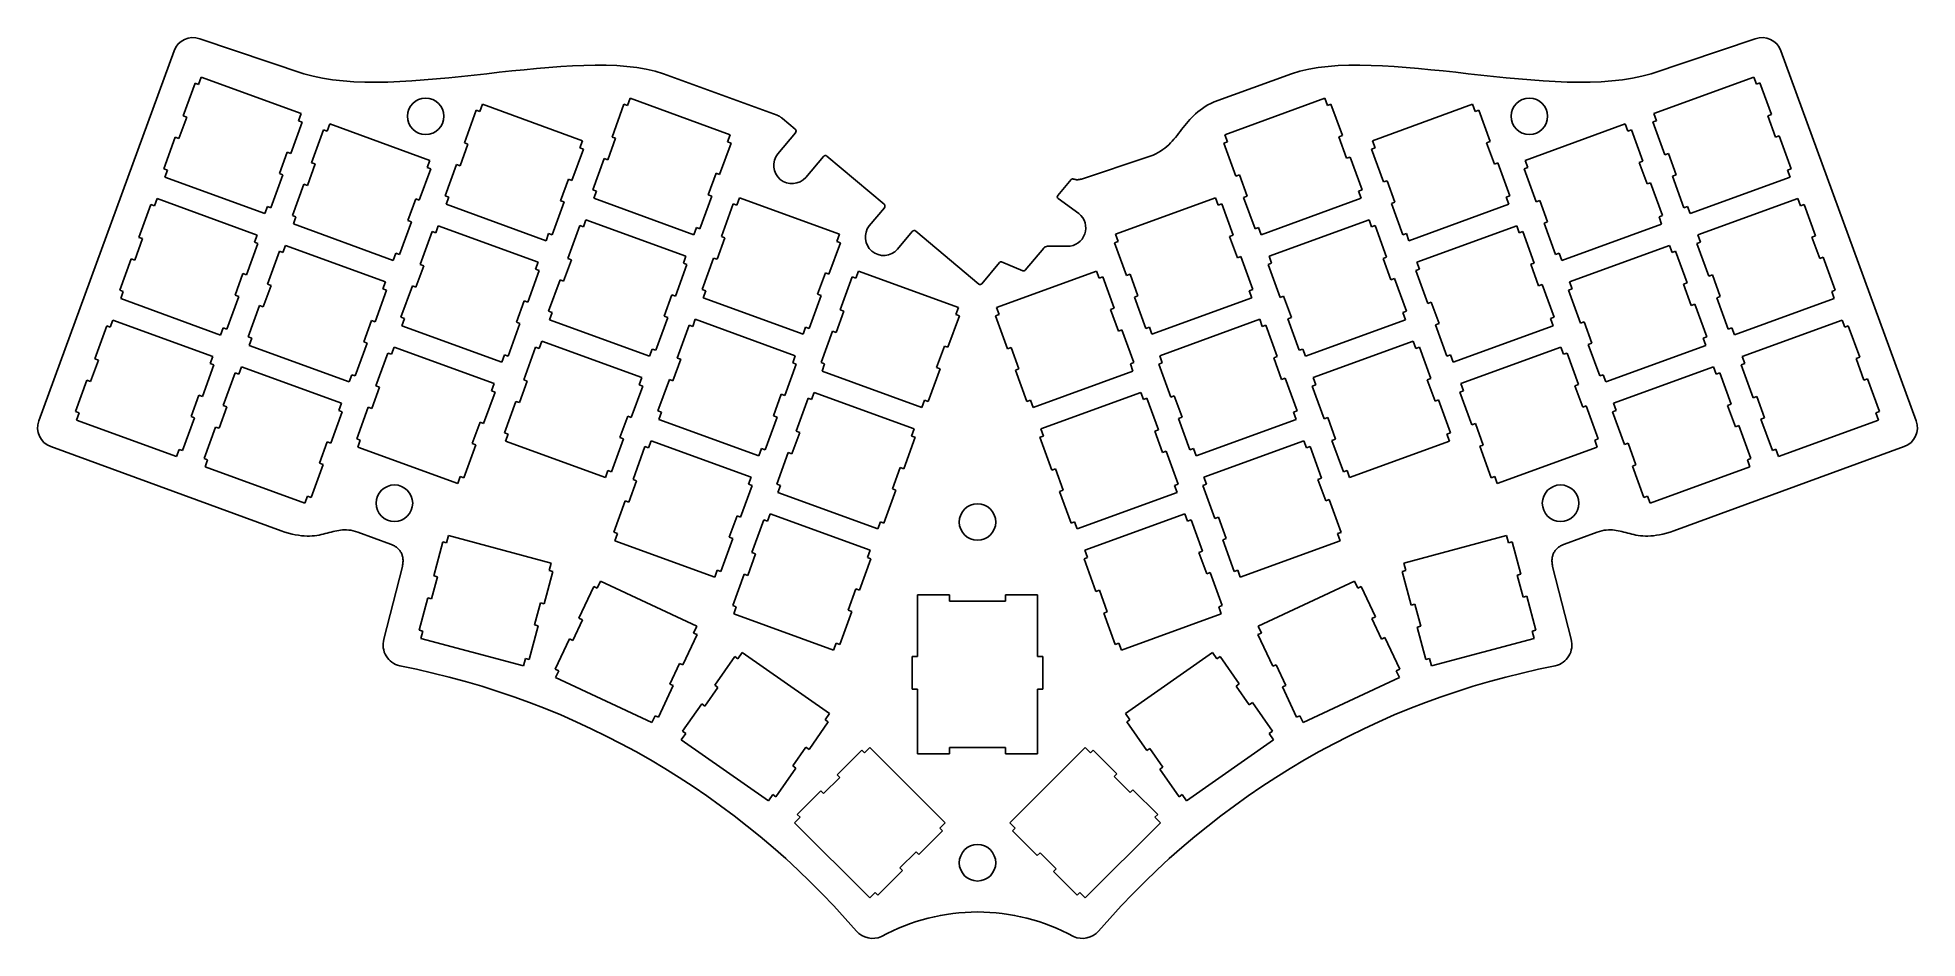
# Model space of a CAD drawing. Extents: x 23 to 270, y -156 to -37.
import ezdxf

# ---------------------------------------------------------------- set-up
doc = ezdxf.new("R2010")
doc.units = 0
doc.layers.add('BLACK', color=7, linetype='CONTINUOUS')

msp = doc.modelspace()

# ---------------------------------------------------------------- linework, layer by layer
at = {"layer": 'BLACK', "linetype": 'CONTINUOUS'}
for p, q in [((22.7528, -87.8225), (40.5678, -39.1303)), ((43.9337, -37.5632), (57.64, -42.15)), ((234.96, -42.15), (248.666, -37.5632)), ((252.032, -39.1303), (269.847, -87.8225)), ((83.3602, -41.9679), (81.705, -42.15)), ((85.0081, -41.7901), (83.3602, -41.9679)), ((86.6444, -41.6208), (85.0081, -41.7901)), ((88.265, -41.4645), (86.6444, -41.6208)), ((89.8657, -41.3252), (88.265, -41.4645)), ((91.4422, -41.2074), (89.8657, -41.3252)), ((92.9905, -41.1153), (91.4422, -41.2074)), ((94.5062, -41.0531), (92.9905, -41.1153)), ((95.9853, -41.0253), (94.5062, -41.0531)), ((97.4236, -41.036), (95.9853, -41.0253)), ((98.8167, -41.0895), (97.4236, -41.036)), ((100.161, -41.1902), (98.8167, -41.0895)), ((101.451, -41.3423), (100.161, -41.1902)), ((102.684, -41.5501), (101.451, -41.3423)), ((103.855, -41.8179), (102.684, -41.5501)), ((104.96, -42.15), (103.855, -41.8179)), ((187.64, -42.15), (188.745, -41.8179)), ((188.745, -41.8179), (189.916, -41.5501)), ((189.916, -41.5501), (191.149, -41.3423)), ((191.149, -41.3423), (192.439, -41.1902)), ((192.439, -41.1902), (193.783, -41.0895)), ((193.783, -41.0895), (195.176, -41.036)), ((195.176, -41.036), (196.615, -41.0253)), ((196.615, -41.0253), (198.094, -41.0531)), ((198.094, -41.0531), (199.61, -41.1153)), ((199.61, -41.1153), (201.158, -41.2074)), ((201.158, -41.2074), (202.734, -41.3252)), ((202.734, -41.3252), (204.335, -41.4645)), ((204.335, -41.4645), (205.956, -41.6208)), ((205.956, -41.6208), (207.592, -41.7901)), ((207.592, -41.7901), (209.24, -41.9679)), ((209.24, -41.9679), (210.895, -42.15)), ((43.3202, -43.3788), (41.7469, -47.7014)), ((43.79, -43.5498), (43.3202, -43.3788)), ((43.79, -43.5498), (44.1321, -42.6101)), ((57.2878, -47.3984), (44.1321, -42.6101)), ((58.8431, -42.4821), (57.64, -42.15)), ((60.1059, -42.7499), (58.8431, -42.4821)), ((61.4242, -42.9577), (60.1059, -42.7499)), ((62.7937, -43.1098), (61.4242, -42.9577)), ((64.2104, -43.2105), (62.7937, -43.1098)), ((65.67, -43.264), (64.2104, -43.2105)), ((67.1684, -43.2747), (65.67, -43.264)), ((68.7013, -43.2469), (67.1684, -43.2747)), ((70.2645, -43.1847), (68.7013, -43.2469)), ((71.8539, -43.0926), (70.2645, -43.1847)), ((73.4652, -42.9748), (71.8539, -43.0926)), ((75.0944, -42.8355), (73.4652, -42.9748)), ((76.7371, -42.6792), (75.0944, -42.8355)), ((78.3893, -42.5099), (76.7371, -42.6792)), ((80.0466, -42.3321), (78.3893, -42.5099)), ((81.705, -42.15), (80.0466, -42.3321)), ((119.923, -47.6225), (104.96, -42.15)), ((187.64, -42.15), (177.44, -45.85)), ((210.895, -42.15), (212.553, -42.3321)), ((212.553, -42.3321), (214.211, -42.5099)), ((214.211, -42.5099), (215.863, -42.6792)), ((215.863, -42.6792), (217.506, -42.8355)), ((217.506, -42.8355), (219.135, -42.9748)), ((219.135, -42.9748), (220.746, -43.0926)), ((220.746, -43.0926), (222.336, -43.1847)), ((222.336, -43.1847), (223.899, -43.2469)), ((223.899, -43.2469), (225.432, -43.2747)), ((225.432, -43.2747), (226.93, -43.264)), ((226.93, -43.264), (228.39, -43.2105)), ((228.39, -43.2105), (229.806, -43.1098)), ((229.806, -43.1098), (231.176, -42.9577)), ((231.176, -42.9577), (232.494, -42.7499)), ((232.494, -42.7499), (233.757, -42.4821)), ((233.757, -42.4821), (234.96, -42.15)), ((248.466, -42.6039), (235.31, -47.3922)), ((248.466, -42.6039), (248.808, -43.5436)), ((248.808, -43.5436), (249.278, -43.3726)), ((249.278, -43.3726), (250.783, -47.5072)), ((80.3337, -46.943), (78.7604, -51.2656)), ((80.8036, -47.114), (80.3337, -46.943)), ((80.8036, -47.114), (81.1456, -46.1743)), ((94.3013, -50.9626), (81.1456, -46.1743)), ((99.7739, -46.1586), (98.2006, -50.4812)), ((100.244, -46.3296), (99.7739, -46.1586)), ((100.244, -46.3296), (100.586, -45.3899)), ((113.741, -50.1782), (100.586, -45.3899)), ((175.599, -46.9432), (175.297, -47.1835)), ((175.922, -46.7092), (175.599, -46.9432)), ((176.265, -46.4821), (175.922, -46.7092)), ((176.631, -46.2627), (176.265, -46.4821)), ((177.023, -46.0517), (176.631, -46.2627)), ((177.44, -45.85), (177.023, -46.0517)), ((192.014, -45.3895), (178.858, -50.1778)), ((192.014, -45.3895), (192.356, -46.3292)), ((192.356, -46.3292), (192.826, -46.1582)), ((192.826, -46.1582), (194.331, -50.2928)), ((211.455, -46.1747), (198.299, -50.9629)), ((211.455, -46.1747), (211.797, -47.1144)), ((211.797, -47.1144), (212.266, -46.9433)), ((212.266, -46.9433), (213.771, -51.078)), ((41.1907, -50.6915), (42.2168, -47.8724)), ((41.7469, -47.7014), (42.2168, -47.8724)), ((57.4156, -48.5091), (55.9107, -52.6437)), ((57.2878, -47.3984), (56.9457, -48.3381)), ((56.9457, -48.3381), (57.4156, -48.5091)), ((60.7049, -49.7059), (61.0469, -48.7662)), ((74.2026, -53.5545), (61.0469, -48.7662)), ((119.956, -47.6345), (119.923, -47.6225)), ((120.015, -47.6566), (119.956, -47.6345)), ((120.068, -47.6765), (120.015, -47.6566)), ((120.114, -47.695), (120.068, -47.6765)), ((120.176, -47.7212), (120.114, -47.695)), ((120.231, -47.7476), (120.176, -47.7212)), ((120.282, -47.7763), (120.231, -47.7476)), ((120.333, -47.8096), (120.282, -47.7763)), ((120.388, -47.8495), (120.333, -47.8096)), ((120.428, -47.8809), (120.388, -47.8495)), ((120.472, -47.9168), (120.428, -47.8809)), ((120.522, -47.958), (120.472, -47.9168)), ((120.578, -48.0049), (120.522, -47.958)), ((120.642, -48.0584), (120.578, -48.0049)), ((120.642, -48.0584), (122.293, -49.4499)), ((173.372, -49.2391), (173.167, -49.5014)), ((173.58, -48.9762), (173.372, -49.2391)), ((173.794, -48.7135), (173.58, -48.9762)), ((174.016, -48.4517), (173.794, -48.7135)), ((174.247, -48.1917), (174.016, -48.4517)), ((174.489, -47.9341), (174.247, -48.1917)), ((174.743, -47.6797), (174.489, -47.9341)), ((175.012, -47.4293), (174.743, -47.6797)), ((175.297, -47.1835), (175.012, -47.4293)), ((231.553, -48.7665), (218.398, -53.5548)), ((231.553, -48.7665), (231.895, -49.7062)), ((235.652, -48.3318), (235.182, -48.5029)), ((235.182, -48.5029), (236.756, -52.8254)), ((235.652, -48.3318), (235.31, -47.3922)), ((250.783, -47.5072), (250.313, -47.6782)), ((250.313, -47.6782), (251.339, -50.4973)), ((39.216, -54.6551), (40.7208, -50.5205)), ((40.7208, -50.5205), (41.1907, -50.6915)), ((60.2351, -49.5349), (58.6618, -53.8574)), ((60.7049, -49.7059), (60.2351, -49.5349)), ((78.2042, -54.2557), (79.2303, -51.4366)), ((78.7604, -51.2656), (79.2303, -51.4366)), ((94.3013, -50.9626), (93.9593, -51.9023)), ((93.9593, -51.9023), (94.4291, -52.0733)), ((97.6444, -53.4713), (98.6705, -50.6522)), ((98.2006, -50.4812), (98.6705, -50.6522)), ((113.869, -51.2889), (112.364, -55.4236)), ((113.741, -50.1782), (113.399, -51.1179)), ((113.399, -51.1179), (113.869, -51.2889)), ((120, -52.7), (122.342, -49.9324)), ((170.966, -51.9296), (170.692, -52.1364)), ((171.224, -51.7141), (170.966, -51.9296)), ((171.47, -51.4904), (171.224, -51.7141)), ((171.704, -51.2595), (171.47, -51.4904)), ((171.929, -51.022), (171.704, -51.2595)), ((172.145, -50.7787), (171.929, -51.022)), ((172.355, -50.5304), (172.145, -50.7787)), ((172.561, -50.2777), (172.355, -50.5304)), ((172.763, -50.0215), (172.561, -50.2777)), ((172.965, -49.7625), (172.763, -50.0215)), ((173.167, -49.5014), (172.965, -49.7625)), ((179.2, -51.1175), (178.73, -51.2885)), ((178.73, -51.2885), (180.304, -55.6111)), ((179.2, -51.1175), (178.858, -50.1778)), ((194.331, -50.2928), (193.861, -50.4638)), ((193.861, -50.4638), (194.887, -53.2829)), ((198.641, -51.9026), (198.171, -52.0736)), ((198.641, -51.9026), (198.299, -50.9629)), ((213.771, -51.078), (213.302, -51.249)), ((213.302, -51.249), (214.328, -54.0681)), ((231.895, -49.7062), (232.365, -49.5352)), ((232.365, -49.5352), (233.87, -53.6698)), ((251.809, -50.3263), (251.339, -50.4973)), ((253.382, -54.6489), (251.809, -50.3263)), ((55.4409, -52.4727), (54.4148, -55.2918)), ((55.9107, -52.6437), (55.4409, -52.4727)), ((58.1056, -56.8475), (59.1316, -54.0284)), ((58.6618, -53.8574), (59.1316, -54.0284)), ((74.2026, -53.5545), (73.8606, -54.4941)), ((76.2295, -58.2193), (77.7344, -54.0847)), ((77.7344, -54.0847), (78.2042, -54.2557)), ((94.4291, -52.0733), (92.9242, -56.208)), ((95.6697, -57.4349), (97.1746, -53.3003)), ((97.1746, -53.3003), (97.6444, -53.4713)), ((123.702, -55.7917), (126.018, -53.0489)), ((126.488, -52.9846), (133.997, -59.3134)), ((168.64, -53.15), (159.979, -56.0048)), ((169.039, -53.0118), (168.64, -53.15)), ((169.413, -52.8604), (169.039, -53.0118)), ((169.764, -52.6963), (169.413, -52.8604)), ((170.093, -52.5205), (169.764, -52.6963)), ((170.401, -52.3336), (170.093, -52.5205)), ((170.692, -52.1364), (170.401, -52.3336)), ((195.357, -53.1119), (194.887, -53.2829)), ((196.93, -57.4345), (195.357, -53.1119)), ((198.171, -52.0736), (199.744, -56.3962)), ((214.797, -53.8971), (214.328, -54.0681)), ((216.371, -58.2197), (214.797, -53.8971)), ((218.74, -54.4945), (218.398, -53.5548)), ((233.87, -53.6698), (233.4, -53.8408)), ((233.4, -53.8408), (234.426, -56.6599)), ((236.756, -52.8254), (237.225, -52.6544)), ((238.251, -55.4735), (237.225, -52.6544)), ((39.6858, -54.8261), (39.216, -54.6551)), ((39.3438, -55.7658), (39.6858, -54.8261)), ((39.3438, -55.7658), (52.4995, -60.5541)), ((53.3113, -59.7854), (54.8846, -55.4628)), ((54.8846, -55.4628), (54.4148, -55.2918)), ((56.1308, -60.8112), (57.6357, -56.6765)), ((57.6357, -56.6765), (58.1056, -56.8475)), ((74.3305, -54.6652), (72.8256, -58.7998)), ((73.8606, -54.4941), (74.3305, -54.6652)), ((92.4544, -56.0369), (91.4283, -58.856)), ((92.9242, -56.208), (92.4544, -56.0369)), ((111.895, -55.2526), (110.868, -58.0716)), ((112.364, -55.4236), (111.895, -55.2526)), ((158.625, -56.0833), (156.867, -58.1889)), ((158.952, -56.0149), (159.045, -56.0451)), ((159.045, -56.0451), (159.138, -56.0673)), ((159.138, -56.0673), (159.231, -56.0823)), ((159.231, -56.0823), (159.322, -56.091)), ((159.322, -56.091), (159.41, -56.0941)), ((159.41, -56.0941), (159.495, -56.0926)), ((159.495, -56.0926), (159.576, -56.0872)), ((159.576, -56.0872), (159.651, -56.0789)), ((159.651, -56.0789), (159.722, -56.0684)), ((159.722, -56.0684), (159.785, -56.0566)), ((159.785, -56.0566), (159.841, -56.0443)), ((159.841, -56.0443), (159.909, -56.0267)), ((159.909, -56.0267), (159.966, -56.0095)), ((159.966, -56.0095), (159.979, -56.0048)), ((180.304, -55.6111), (180.773, -55.4401)), ((181.8, -58.2591), (180.773, -55.4401)), ((199.744, -56.3962), (200.214, -56.2252)), ((201.24, -59.0443), (200.214, -56.2252)), ((218.74, -54.4945), (218.27, -54.6655)), ((218.27, -54.6655), (219.843, -58.9881)), ((234.896, -56.4889), (234.426, -56.6599)), ((236.469, -60.8115), (234.896, -56.4889)), ((237.782, -55.6445), (238.251, -55.4735)), ((239.286, -59.7792), (237.782, -55.6445)), ((240.098, -60.5479), (253.254, -55.7596)), ((252.912, -54.8199), (253.382, -54.6489)), ((252.912, -54.8199), (253.254, -55.7596)), ((37.5059, -59.3536), (35.9326, -63.6762)), ((37.9757, -59.5246), (37.5059, -59.3536)), ((37.9757, -59.5246), (38.3177, -58.5849)), ((51.4734, -63.3732), (38.3177, -58.5849)), ((72.3557, -58.6288), (71.3297, -61.4479)), ((72.8256, -58.7998), (72.3557, -58.6288)), ((76.6993, -58.3903), (76.2295, -58.2193)), ((76.3573, -59.33), (76.6993, -58.3903)), ((76.3573, -59.33), (89.513, -64.1183)), ((90.3249, -63.3496), (91.8982, -59.027)), ((91.8982, -59.027), (91.4283, -58.856)), ((96.1395, -57.6059), (95.6697, -57.4349)), ((95.7975, -58.5456), (96.1395, -57.6059)), ((95.7975, -58.5456), (108.953, -63.3339)), ((109.765, -62.5652), (111.338, -58.2427)), ((111.338, -58.2427), (110.868, -58.0716)), ((114.162, -59.2556), (112.589, -63.5782)), ((114.632, -59.4266), (114.162, -59.2556)), ((114.632, -59.4266), (114.974, -58.4869)), ((128.13, -63.2752), (114.974, -58.4869)), ((156.916, -58.5599), (159.64, -60.5553)), ((177.626, -58.4873), (164.47, -63.2756)), ((177.626, -58.4873), (177.968, -59.427)), ((177.968, -59.427), (178.438, -59.256)), ((178.438, -59.256), (179.943, -63.3906)), ((181.33, -58.4302), (181.8, -58.2591)), ((182.835, -62.5648), (181.33, -58.4302)), ((183.646, -63.3335), (196.802, -58.5452)), ((196.46, -57.6055), (196.93, -57.4345)), ((196.46, -57.6055), (196.802, -58.5452)), ((200.77, -59.2153), (201.24, -59.0443)), ((202.275, -63.35), (200.77, -59.2153)), ((203.087, -64.1186), (216.243, -59.3304)), ((215.901, -58.3907), (216.371, -58.2197)), ((215.901, -58.3907), (216.243, -59.3304)), ((219.843, -58.9881), (220.313, -58.8171)), ((221.339, -61.6361), (220.313, -58.8171)), ((254.28, -58.5786), (241.124, -63.3669)), ((254.28, -58.5786), (254.622, -59.5183)), ((254.622, -59.5183), (255.092, -59.3473)), ((255.092, -59.3473), (256.597, -63.482)), ((52.8415, -59.6144), (52.4995, -60.5541)), ((52.8415, -59.6144), (53.3113, -59.7854)), ((56.6007, -60.9822), (56.1308, -60.8112)), ((56.2587, -61.9219), (56.6007, -60.9822)), ((70.2262, -65.9415), (71.7995, -61.6189)), ((71.7995, -61.6189), (71.3297, -61.4479)), ((94.4294, -62.3044), (94.7714, -61.3647)), ((107.927, -66.153), (94.7714, -61.3647)), ((132.055, -62.1494), (134.046, -59.7959)), ((197.828, -61.3643), (184.672, -66.1526)), ((197.828, -61.3643), (198.17, -62.304)), ((220.869, -61.8072), (221.339, -61.6361)), ((222.374, -65.9418), (220.869, -61.8072)), ((236, -60.9825), (236.469, -60.8115)), ((236, -60.9825), (236.342, -61.9222)), ((239.756, -59.6082), (239.286, -59.7792)), ((240.098, -60.5479), (239.756, -59.6082)), ((35.3763, -66.6662), (36.4024, -63.8472)), ((35.9326, -63.6762), (36.4024, -63.8472)), ((51.4734, -63.3732), (51.1314, -64.3129)), ((51.1314, -64.3129), (51.6012, -64.4839)), ((56.2587, -61.9219), (69.4144, -66.7101)), ((74.5194, -62.9178), (72.9461, -67.2404)), ((74.9892, -63.0888), (74.5194, -62.9178)), ((74.9892, -63.0888), (75.3313, -62.1491)), ((88.487, -66.9374), (75.3313, -62.1491)), ((89.855, -63.1786), (89.513, -64.1183)), ((89.855, -63.1786), (90.3249, -63.3496)), ((93.9596, -62.1334), (92.3863, -66.456)), ((94.4294, -62.3044), (93.9596, -62.1334)), ((109.295, -62.3942), (108.953, -63.3339)), ((109.295, -62.3942), (109.765, -62.5652)), ((112.033, -66.5683), (113.059, -63.7492)), ((112.589, -63.5782), (113.059, -63.7492)), ((128.13, -63.2752), (127.788, -64.2149)), ((127.788, -64.2149), (128.258, -64.3859)), ((135.758, -65.2411), (137.721, -62.9163)), ((138.192, -62.8519), (146.469, -69.8223)), ((164.812, -64.2152), (164.342, -64.3863)), ((164.812, -64.2152), (164.47, -63.2756)), ((179.943, -63.3906), (179.473, -63.5616)), ((179.473, -63.5616), (180.499, -66.3807)), ((183.304, -62.3938), (182.835, -62.5648)), ((183.646, -63.3335), (183.304, -62.3938)), ((198.17, -62.304), (198.64, -62.133)), ((198.64, -62.133), (200.145, -66.2676)), ((202.745, -63.1789), (202.275, -63.35)), ((203.087, -64.1186), (202.745, -63.1789)), ((217.269, -62.1494), (204.113, -66.9377)), ((217.269, -62.1494), (217.611, -63.0891)), ((217.611, -63.0891), (218.081, -62.9181)), ((218.081, -62.9181), (219.586, -67.0528)), ((223.186, -66.7105), (236.342, -61.9222)), ((241.466, -64.3066), (240.997, -64.4776)), ((241.466, -64.3066), (241.124, -63.3669)), ((256.597, -63.482), (256.127, -63.653)), ((256.127, -63.653), (257.153, -66.4721)), ((33.4016, -70.6299), (34.9065, -66.4952)), ((34.9065, -66.4952), (35.3763, -66.6662)), ((51.6012, -64.4839), (50.0964, -68.6185)), ((54.4207, -65.5096), (52.8474, -69.8322)), ((54.8906, -65.6806), (54.4207, -65.5096)), ((54.8906, -65.6806), (55.2326, -64.7409)), ((68.3883, -69.5292), (55.2326, -64.7409)), ((69.7564, -65.7705), (69.4144, -66.7101)), ((69.7564, -65.7705), (70.2262, -65.9415)), ((91.8301, -69.4461), (92.8561, -66.627)), ((92.3863, -66.456), (92.8561, -66.627)), ((107.927, -66.153), (107.585, -67.0927)), ((110.058, -70.5319), (111.563, -66.3973)), ((111.563, -66.3973), (112.033, -66.5683)), ((128.258, -64.3859), (126.753, -68.5206)), ((155.009, -65.0983), (152.577, -67.9878)), ((158.14, -64.85), (155.535, -64.8481)), ((164.342, -64.3863), (165.916, -68.7088)), ((180.969, -66.2097), (180.499, -66.3807)), ((182.542, -70.5323), (180.969, -66.2097)), ((185.015, -67.0923), (184.672, -66.1526)), ((200.145, -66.2676), (199.675, -66.4386)), ((199.675, -66.4386), (200.701, -69.2577)), ((222.844, -65.7708), (222.374, -65.9418)), ((223.186, -66.7105), (222.844, -65.7708)), ((237.368, -64.7413), (224.212, -69.5296)), ((237.368, -64.7413), (237.71, -65.681)), ((237.71, -65.681), (238.179, -65.51)), ((238.179, -65.51), (239.684, -69.6446)), ((240.997, -64.4776), (242.57, -68.8002)), ((257.623, -66.3011), (257.153, -66.4721)), ((259.196, -70.6236), (257.623, -66.3011)), ((49.6265, -68.4475), (48.6004, -71.2666)), ((50.0964, -68.6185), (49.6265, -68.4475)), ((72.3899, -70.2305), (73.4159, -67.4114)), ((72.9461, -67.2404), (73.4159, -67.4114)), ((88.6148, -68.0481), (87.1099, -72.1827)), ((88.487, -66.9374), (88.1449, -67.8771)), ((88.1449, -67.8771), (88.6148, -68.0481)), ((89.8553, -73.4097), (91.3602, -69.2751)), ((91.3602, -69.2751), (91.8301, -69.4461)), ((108.055, -67.2637), (106.55, -71.3984)), ((107.585, -67.0927), (108.055, -67.2637)), ((126.283, -68.3496), (125.257, -71.1686)), ((126.753, -68.5206), (126.283, -68.3496)), ((129.816, -68.8775), (128.242, -73.2001)), ((130.285, -69.0485), (129.816, -68.8775)), ((130.285, -69.0485), (130.627, -68.1088)), ((143.783, -72.8971), (130.627, -68.1088)), ((149.213, -66.9652), (146.868, -69.7735)), ((161.973, -68.1092), (148.817, -72.8974)), ((152.247, -68.0683), (149.468, -66.8974)), ((161.973, -68.1092), (162.315, -69.0489)), ((162.315, -69.0489), (162.785, -68.8778)), ((162.785, -68.8778), (164.29, -73.0125)), ((165.916, -68.7088), (166.386, -68.5378)), ((167.412, -71.3569), (166.386, -68.5378)), ((185.015, -67.0923), (184.545, -67.2633)), ((184.545, -67.2633), (186.118, -71.5858)), ((201.171, -69.0867), (200.701, -69.2577)), ((202.744, -73.4093), (201.171, -69.0867)), ((204.455, -67.8774), (203.985, -68.0484)), ((203.985, -68.0484), (205.559, -72.371)), ((204.455, -67.8774), (204.113, -66.9377)), ((219.586, -67.0528), (219.116, -67.2238)), ((219.116, -67.2238), (220.142, -70.0429)), ((242.57, -68.8002), (243.04, -68.6292)), ((244.066, -71.4483), (243.04, -68.6292)), ((33.8715, -70.8009), (33.4016, -70.6299)), ((33.5294, -71.7406), (33.8715, -70.8009)), ((33.5294, -71.7406), (46.6851, -76.5289)), ((47.497, -75.7602), (49.0703, -71.4376)), ((49.0703, -71.4376), (48.6004, -71.2666)), ((52.2912, -72.8223), (53.3173, -70.0032)), ((52.8474, -69.8322), (53.3173, -70.0032)), ((68.5161, -70.6399), (67.0112, -74.7746)), ((68.3883, -69.5292), (68.0463, -70.4689)), ((68.0463, -70.4689), (68.5161, -70.6399)), ((70.4152, -74.1941), (71.92, -70.0594)), ((71.92, -70.0594), (72.3899, -70.2305)), ((106.08, -71.2273), (105.054, -74.0464)), ((106.55, -71.3984), (106.08, -71.2273)), ((110.528, -70.7029), (110.058, -70.5319)), ((110.186, -71.6426), (110.528, -70.7029)), ((110.186, -71.6426), (123.342, -76.4309)), ((124.154, -75.6622), (125.727, -71.3396)), ((125.727, -71.3396), (125.257, -71.1686)), ((166.942, -71.5279), (167.412, -71.3569)), ((168.447, -75.6626), (166.942, -71.5279)), ((169.259, -76.4312), (182.414, -71.643)), ((182.072, -70.7033), (182.542, -70.5323)), ((182.072, -70.7033), (182.414, -71.643)), ((186.118, -71.5858), (186.588, -71.4148)), ((187.614, -74.2339), (186.588, -71.4148)), ((220.612, -69.8718), (220.142, -70.0429)), ((222.185, -74.1944), (220.612, -69.8718)), ((224.554, -70.4693), (224.084, -70.6403)), ((224.084, -70.6403), (225.657, -74.9629)), ((224.554, -70.4693), (224.212, -69.5296)), ((239.684, -69.6446), (239.215, -69.8156)), ((239.215, -69.8156), (240.241, -72.6347)), ((243.596, -71.6193), (244.066, -71.4483)), ((245.101, -75.7539), (243.596, -71.6193)), ((245.913, -76.5226), (259.068, -71.7343)), ((258.726, -70.7946), (259.196, -70.6236)), ((258.726, -70.7946), (259.068, -71.7343)), ((50.3165, -76.7859), (51.8214, -72.6513)), ((51.8214, -72.6513), (52.2912, -72.8223)), ((70.885, -74.3651), (70.4152, -74.1941)), ((86.64, -72.0117), (85.614, -74.8308)), ((87.1099, -72.1827), (86.64, -72.0117)), ((90.3252, -73.5807), (89.8553, -73.4097)), ((89.9831, -74.5204), (90.3252, -73.5807)), ((103.951, -78.54), (105.524, -74.2174)), ((105.524, -74.2174), (105.054, -74.0464)), ((127.686, -76.1902), (128.712, -73.3711)), ((128.242, -73.2001), (128.712, -73.3711)), ((143.911, -74.0078), (142.406, -78.1425)), ((143.783, -72.8971), (143.441, -73.8368)), ((143.441, -73.8368), (143.911, -74.0078)), ((149.159, -73.8371), (148.689, -74.0082)), ((148.689, -74.0082), (150.263, -78.3307)), ((149.159, -73.8371), (148.817, -72.8974)), ((164.29, -73.0125), (163.82, -73.1835)), ((163.82, -73.1835), (164.846, -76.0026)), ((202.274, -73.5803), (202.744, -73.4093)), ((202.274, -73.5803), (202.616, -74.52)), ((205.559, -72.371), (206.029, -72.2)), ((207.055, -75.0191), (206.029, -72.2)), ((221.715, -74.3654), (222.185, -74.1944)), ((240.71, -72.4637), (240.241, -72.6347)), ((242.284, -76.7863), (240.71, -72.4637)), ((31.6915, -75.3283), (30.1182, -79.6509)), ((32.1614, -75.4994), (31.6915, -75.3283)), ((32.1614, -75.4994), (32.5034, -74.5597)), ((45.6591, -79.3479), (32.5034, -74.5597)), ((47.0272, -75.5892), (46.6851, -76.5289)), ((47.0272, -75.5892), (47.497, -75.7602)), ((66.5414, -74.6036), (65.5153, -77.4226)), ((67.0112, -74.7746), (66.5414, -74.6036)), ((70.543, -75.3048), (70.885, -74.3651)), ((70.543, -75.3048), (83.6987, -80.0931)), ((84.5105, -79.3244), (86.0838, -75.0018)), ((86.0838, -75.0018), (85.614, -74.8308)), ((89.9831, -74.5204), (103.139, -79.3087)), ((108.348, -75.2304), (106.775, -79.553)), ((108.818, -75.4014), (108.348, -75.2304)), ((108.818, -75.4014), (109.16, -74.4617)), ((122.316, -79.25), (109.16, -74.4617)), ((123.684, -75.4912), (123.342, -76.4309)), ((123.684, -75.4912), (124.154, -75.6622)), ((125.711, -80.1538), (127.216, -76.0192)), ((127.216, -76.0192), (127.686, -76.1902)), ((165.316, -75.8316), (164.846, -76.0026)), ((166.889, -80.1542), (165.316, -75.8316)), ((168.917, -75.4916), (168.447, -75.6626)), ((169.259, -76.4312), (168.917, -75.4916)), ((183.44, -74.462), (170.285, -79.2503)), ((183.44, -74.462), (183.782, -75.4017)), ((183.782, -75.4017), (184.252, -75.2307)), ((184.252, -75.2307), (185.757, -79.3654)), ((187.144, -74.4049), (187.614, -74.2339)), ((188.649, -78.5396), (187.144, -74.4049)), ((189.461, -79.3083), (202.616, -74.52)), ((206.585, -75.1901), (207.055, -75.0191)), ((208.09, -79.3247), (206.585, -75.1901)), ((208.902, -80.0934), (222.057, -75.3051)), ((221.715, -74.3654), (222.057, -75.3051)), ((225.657, -74.9629), (226.127, -74.7918)), ((227.153, -77.6109), (226.127, -74.7918)), ((245.571, -75.5829), (245.101, -75.7539)), ((245.913, -76.5226), (245.571, -75.5829)), ((260.094, -74.5534), (246.939, -79.3417)), ((260.094, -74.5534), (260.436, -75.4931)), ((260.436, -75.4931), (260.906, -75.3221)), ((260.906, -75.3221), (262.411, -79.4568)), ((50.7863, -76.9569), (50.3165, -76.7859)), ((50.4443, -77.8966), (50.7863, -76.9569)), ((50.4443, -77.8966), (63.6, -82.6849)), ((64.4119, -81.9162), (65.9852, -77.5937)), ((65.9852, -77.5937), (65.5153, -77.4226)), ((68.7051, -78.8926), (67.1318, -83.2151)), ((69.1749, -79.0636), (68.7051, -78.8926)), ((69.1749, -79.0636), (69.5169, -78.1239)), ((82.6726, -82.9122), (69.5169, -78.1239)), ((84.0407, -79.1534), (83.6987, -80.0931)), ((84.0407, -79.1534), (84.5105, -79.3244)), ((88.1452, -78.1082), (86.5719, -82.4308)), ((88.6151, -78.2792), (88.1452, -78.1082)), ((88.6151, -78.2792), (88.9571, -77.3395)), ((102.113, -82.1278), (88.9571, -77.3395)), ((103.481, -78.369), (103.139, -79.3087)), ((103.481, -78.369), (103.951, -78.54)), ((141.936, -77.9715), (140.91, -80.7905)), ((142.406, -78.1425), (141.936, -77.9715)), ((150.263, -78.3307), (150.732, -78.1597)), ((151.758, -80.9788), (150.732, -78.1597)), ((189.119, -78.3686), (188.649, -78.5396)), ((189.461, -79.3083), (189.119, -78.3686)), ((203.643, -77.3391), (190.487, -82.1273)), ((203.643, -77.3391), (203.985, -78.2787)), ((203.985, -78.2787), (204.454, -78.1077)), ((204.454, -78.1077), (205.959, -82.2424)), ((208.56, -79.1537), (208.09, -79.3247)), ((208.902, -80.0934), (208.56, -79.1537)), ((223.083, -78.1242), (209.928, -82.9125)), ((223.083, -78.1242), (223.425, -79.0639)), ((223.425, -79.0639), (223.895, -78.8929)), ((223.895, -78.8929), (225.4, -83.0275)), ((226.683, -77.7819), (227.153, -77.6109)), ((228.188, -81.9166), (226.683, -77.7819)), ((229, -82.6853), (242.156, -77.897)), ((241.814, -76.9573), (242.284, -76.7863)), ((241.814, -76.9573), (242.156, -77.897)), ((29.562, -82.641), (30.5881, -79.8219)), ((30.1182, -79.6509), (30.5881, -79.8219)), ((45.7869, -80.4586), (44.282, -84.5933)), ((45.6591, -79.3479), (45.3171, -80.2876)), ((45.3171, -80.2876), (45.7869, -80.4586)), ((48.6064, -81.4844), (47.0331, -85.807)), ((49.0762, -81.6554), (48.6064, -81.4844)), ((49.0762, -81.6554), (49.4183, -80.7157)), ((62.574, -85.504), (49.4183, -80.7157)), ((106.219, -82.5431), (107.245, -79.724)), ((106.775, -79.553), (107.245, -79.724)), ((122.443, -80.3607), (120.939, -84.4953)), ((122.316, -79.25), (121.974, -80.1897)), ((121.974, -80.1897), (122.443, -80.3607)), ((126.181, -80.3248), (125.711, -80.1538)), ((125.839, -81.2645), (126.181, -80.3248)), ((125.839, -81.2645), (138.995, -86.0528)), ((139.807, -85.2841), (141.38, -80.9615)), ((141.38, -80.9615), (140.91, -80.7905)), ((151.289, -81.1498), (151.758, -80.9788)), ((152.794, -85.2845), (151.289, -81.1498)), ((153.605, -86.0531), (166.761, -81.2649)), ((166.419, -80.3252), (166.889, -80.1542)), ((166.419, -80.3252), (166.761, -81.2649)), ((170.627, -80.19), (170.157, -80.361)), ((170.157, -80.361), (171.73, -84.6836)), ((170.627, -80.19), (170.285, -79.2503)), ((185.757, -79.3654), (185.287, -79.5364)), ((185.287, -79.5364), (186.313, -82.3555)), ((243.182, -80.7161), (230.026, -85.5043)), ((243.182, -80.7161), (243.524, -81.6557)), ((243.524, -81.6557), (243.994, -81.4847)), ((243.994, -81.4847), (245.499, -85.6194)), ((247.281, -80.2814), (246.811, -80.4524)), ((246.811, -80.4524), (248.384, -84.775)), ((247.281, -80.2814), (246.939, -79.3417)), ((262.411, -79.4568), (261.941, -79.6278)), ((261.941, -79.6278), (262.967, -82.4468)), ((27.5873, -86.6047), (29.0922, -82.47)), ((29.0922, -82.47), (29.562, -82.641)), ((63.942, -81.7452), (63.6, -82.6849)), ((63.942, -81.7452), (64.4119, -81.9162)), ((66.5755, -86.2052), (67.6016, -83.3862)), ((67.1318, -83.2151), (67.6016, -83.3862)), ((82.8004, -84.0229), (81.2956, -88.1575)), ((82.6726, -82.9122), (82.3306, -83.8518)), ((82.3306, -83.8518), (82.8004, -84.0229)), ((86.0157, -85.4208), (87.0418, -82.6018)), ((86.5719, -82.4308), (87.0418, -82.6018)), ((102.241, -83.2385), (100.736, -87.3731)), ((102.113, -82.1278), (101.771, -83.0675)), ((101.771, -83.0675), (102.241, -83.2385)), ((104.244, -86.5067), (105.749, -82.3721)), ((105.749, -82.3721), (106.219, -82.5431)), ((124.471, -85.0233), (124.813, -84.0836)), ((137.969, -88.8719), (124.813, -84.0836)), ((167.787, -84.0839), (154.631, -88.8722)), ((167.787, -84.0839), (168.129, -85.0236)), ((186.783, -82.1845), (186.313, -82.3555)), ((188.356, -86.507), (186.783, -82.1845)), ((190.829, -83.067), (190.359, -83.238)), ((190.359, -83.238), (191.932, -87.5606)), ((190.829, -83.067), (190.487, -82.1273)), ((205.959, -82.2424), (205.489, -82.4134)), ((205.489, -82.4134), (206.516, -85.2325)), ((210.27, -83.8522), (209.8, -84.0232)), ((209.8, -84.0232), (211.373, -88.3458)), ((210.27, -83.8522), (209.928, -82.9125)), ((225.4, -83.0275), (224.93, -83.1985)), ((224.93, -83.1985), (225.956, -86.0176)), ((228.658, -81.7456), (228.188, -81.9166)), ((229, -82.6853), (228.658, -81.7456)), ((263.437, -82.2758), (262.967, -82.4468)), ((265.011, -86.5984), (263.437, -82.2758)), ((43.8122, -84.4223), (42.7861, -87.2414)), ((44.282, -84.5933), (43.8122, -84.4223)), ((46.4769, -88.7971), (47.503, -85.978)), ((47.0331, -85.807), (47.503, -85.978)), ((62.574, -85.504), (62.2319, -86.4437)), ((62.2319, -86.4437), (62.7018, -86.6147)), ((64.6008, -90.1689), (66.1057, -86.0342)), ((66.1057, -86.0342), (66.5755, -86.2052)), ((84.041, -89.3845), (85.5459, -85.2498)), ((85.5459, -85.2498), (86.0157, -85.4208)), ((104.714, -86.6777), (104.244, -86.5067)), ((120.469, -84.3243), (119.443, -87.1434)), ((120.939, -84.4953), (120.469, -84.3243)), ((124.001, -84.8523), (122.428, -89.1749)), ((124.471, -85.0233), (124.001, -84.8523)), ((139.337, -85.1131), (138.995, -86.0528)), ((139.337, -85.1131), (139.807, -85.2841)), ((153.263, -85.1135), (152.794, -85.2845)), ((153.605, -86.0531), (153.263, -85.1135)), ((168.129, -85.0236), (168.599, -84.8526)), ((168.599, -84.8526), (170.104, -88.9873)), ((171.73, -84.6836), (172.2, -84.5126)), ((173.226, -87.3317), (172.2, -84.5126)), ((187.887, -86.678), (188.356, -86.507)), ((206.985, -85.0615), (206.516, -85.2325)), ((208.559, -89.384), (206.985, -85.0615)), ((226.426, -85.8466), (225.956, -86.0176)), ((227.999, -90.1692), (226.426, -85.8466)), ((230.368, -86.444), (229.898, -86.615)), ((230.368, -86.444), (230.026, -85.5043)), ((245.499, -85.6194), (245.029, -85.7904)), ((245.029, -85.7904), (246.055, -88.6095)), ((248.384, -84.775), (248.854, -84.604)), ((249.88, -87.4231), (248.854, -84.604)), ((28.0571, -86.7757), (27.5873, -86.6047)), ((27.7151, -87.7154), (28.0571, -86.7757)), ((27.7151, -87.7154), (40.8708, -92.5036)), ((41.6827, -91.735), (43.256, -87.4124)), ((43.256, -87.4124), (42.7861, -87.2414)), ((44.5022, -92.7607), (46.007, -88.6261)), ((46.007, -88.6261), (46.4769, -88.7971)), ((62.7018, -86.6147), (61.1969, -90.7494)), ((80.8257, -87.9865), (79.7996, -90.8056)), ((81.2956, -88.1575), (80.8257, -87.9865)), ((100.266, -87.2021), (99.2398, -90.0212)), ((100.736, -87.3731), (100.266, -87.2021)), ((104.372, -87.6174), (104.714, -86.6777)), ((104.372, -87.6174), (117.527, -92.4057)), ((118.339, -91.637), (119.912, -87.3144)), ((119.912, -87.3144), (119.443, -87.1434)), ((137.969, -88.8719), (137.627, -89.8116)), ((154.973, -89.8119), (154.631, -88.8722)), ((170.104, -88.9873), (169.634, -89.1583)), ((172.756, -87.5027), (173.226, -87.3317)), ((174.261, -91.6373), (172.756, -87.5027)), ((175.073, -92.406), (188.229, -87.6177)), ((187.887, -86.678), (188.229, -87.6177)), ((191.932, -87.5606), (192.402, -87.3896)), ((193.428, -90.2087), (192.402, -87.3896)), ((211.373, -88.3458), (211.843, -88.1748)), ((212.869, -90.9938), (211.843, -88.1748)), ((229.898, -86.615), (231.472, -90.9376)), ((246.525, -88.4385), (246.055, -88.6095)), ((248.098, -92.761), (246.525, -88.4385)), ((249.41, -87.5941), (249.88, -87.4231)), ((250.915, -91.7287), (249.41, -87.5941)), ((251.727, -92.4974), (264.883, -87.7091)), ((264.541, -86.7694), (265.011, -86.5984)), ((264.541, -86.7694), (264.883, -87.7091)), ((54.6394, -102.275), (24.3199, -91.1884)), ((60.7271, -90.5783), (59.701, -93.3974)), ((61.1969, -90.7494), (60.7271, -90.5783)), ((65.0707, -90.3399), (64.6008, -90.1689)), ((64.7286, -91.2796), (65.0707, -90.3399)), ((64.7286, -91.2796), (77.8843, -96.0679)), ((78.6962, -95.2992), (80.2695, -90.9766)), ((80.2695, -90.9766), (79.7996, -90.8056)), ((84.5108, -89.5555), (84.041, -89.3845)), ((84.1688, -90.4952), (84.5108, -89.5555)), ((84.1688, -90.4952), (97.3245, -95.2835)), ((98.1364, -94.5148), (99.7097, -90.1922)), ((99.7097, -90.1922), (99.2398, -90.0212)), ((102.534, -91.2052), (100.96, -95.5278)), ((103.004, -91.3762), (102.534, -91.2052)), ((103.004, -91.3762), (103.346, -90.4365)), ((116.501, -95.2248), (103.346, -90.4365)), ((117.869, -91.466), (117.527, -92.4057)), ((117.869, -91.466), (118.339, -91.637)), ((121.872, -92.165), (122.898, -89.3459)), ((122.428, -89.1749), (122.898, -89.3459)), ((138.097, -89.9826), (136.592, -94.1172)), ((137.627, -89.8116), (138.097, -89.9826)), ((154.973, -89.8119), (154.504, -89.9829)), ((154.504, -89.9829), (156.077, -94.3055)), ((169.634, -89.1583), (170.66, -91.9774)), ((174.731, -91.4663), (174.261, -91.6373)), ((175.073, -92.406), (174.731, -91.4663)), ((189.255, -90.4368), (176.099, -95.2251)), ((189.255, -90.4368), (189.597, -91.3765)), ((189.597, -91.3765), (190.067, -91.2055)), ((190.067, -91.2055), (191.571, -95.3401)), ((192.958, -90.3797), (193.428, -90.2087)), ((194.463, -94.5143), (192.958, -90.3797)), ((195.275, -95.283), (208.431, -90.4947)), ((208.089, -89.5551), (208.559, -89.384)), ((208.089, -89.5551), (208.431, -90.4947)), ((212.399, -91.1649), (212.869, -90.9938)), ((213.904, -95.2995), (212.399, -91.1649)), ((214.716, -96.0682), (227.872, -91.2799)), ((227.53, -90.3402), (227.999, -90.1692)), ((227.53, -90.3402), (227.872, -91.2799)), ((231.472, -90.9376), (231.942, -90.7666)), ((232.968, -93.5857), (231.942, -90.7666)), ((268.28, -91.1884), (237.961, -102.275)), ((41.2128, -91.5639), (40.8708, -92.5036)), ((41.2128, -91.5639), (41.6827, -91.735)), ((44.972, -92.9317), (44.5022, -92.7607)), ((44.63, -93.8714), (44.972, -92.9317)), ((44.63, -93.8714), (57.7857, -98.6597)), ((58.5975, -97.891), (60.1708, -93.5684)), ((60.1708, -93.5684), (59.701, -93.3974)), ((119.897, -96.1286), (121.402, -91.994)), ((121.402, -91.994), (121.872, -92.165)), ((136.122, -93.9462), (135.096, -96.7653)), ((136.592, -94.1172), (136.122, -93.9462)), ((171.13, -91.8063), (170.66, -91.9774)), ((172.703, -96.1289), (171.13, -91.8063)), ((232.498, -93.7567), (232.968, -93.5857)), ((234.003, -97.8913), (232.498, -93.7567)), ((234.815, -98.66), (247.97, -93.8718)), ((247.628, -92.9321), (248.098, -92.761)), ((247.628, -92.9321), (247.97, -93.8718)), ((251.385, -91.5577), (250.915, -91.7287)), ((251.727, -92.4974), (251.385, -91.5577)), ((78.2264, -95.1282), (77.8843, -96.0679)), ((78.2264, -95.1282), (78.6962, -95.2992)), ((97.6665, -94.3438), (97.3245, -95.2835)), ((97.6665, -94.3438), (98.1364, -94.5148)), ((100.404, -98.5178), (101.43, -95.6988)), ((100.96, -95.5278), (101.43, -95.6988)), ((116.629, -96.3355), (115.124, -100.47)), ((116.501, -95.2248), (116.159, -96.1645)), ((116.159, -96.1645), (116.629, -96.3355)), ((120.367, -96.2996), (119.897, -96.1286)), ((120.025, -97.2393), (120.367, -96.2996)), ((156.077, -94.3055), (156.547, -94.1345)), ((157.573, -96.9536), (156.547, -94.1345)), ((172.233, -96.2999), (172.703, -96.1289)), ((172.233, -96.2999), (172.575, -97.2396)), ((176.441, -96.1648), (175.971, -96.3358)), ((175.971, -96.3358), (177.544, -100.658)), ((176.441, -96.1648), (176.099, -95.2251)), ((191.571, -95.3401), (191.102, -95.5112)), ((191.102, -95.5112), (192.128, -98.3302)), ((194.933, -94.3433), (194.463, -94.5143)), ((195.275, -95.283), (194.933, -94.3433)), ((214.374, -95.1285), (213.904, -95.2995)), ((214.716, -96.0682), (214.374, -95.1285)), ((58.1277, -97.72), (57.7857, -98.6597)), ((58.1277, -97.72), (58.5975, -97.891)), ((98.4294, -102.481), (99.9343, -98.3468)), ((99.9343, -98.3468), (100.404, -98.5178)), ((120.025, -97.2393), (133.18, -102.028)), ((133.992, -101.259), (135.566, -96.9363)), ((135.566, -96.9363), (135.096, -96.7653)), ((157.103, -97.1246), (157.573, -96.9536)), ((158.608, -101.259), (157.103, -97.1246)), ((159.42, -102.028), (172.575, -97.2396)), ((192.598, -98.1592), (192.128, -98.3302)), ((194.171, -102.482), (192.598, -98.1592)), ((234.473, -97.7203), (234.003, -97.8913)), ((234.815, -98.66), (234.473, -97.7203)), ((114.654, -100.299), (113.628, -103.118)), ((115.124, -100.47), (114.654, -100.299)), ((118.187, -100.827), (116.614, -105.15)), ((118.657, -100.998), (118.187, -100.827)), ((118.657, -100.998), (118.999, -100.058)), ((132.154, -104.847), (118.999, -100.058)), ((133.523, -101.088), (133.18, -102.028)), ((133.523, -101.088), (133.992, -101.259)), ((159.078, -101.088), (158.608, -101.259)), ((159.42, -102.028), (159.078, -101.088)), ((173.601, -100.059), (160.446, -104.847)), ((173.601, -100.059), (173.944, -100.998)), ((173.944, -100.998), (174.413, -100.827)), ((174.413, -100.827), (175.918, -104.962)), ((177.544, -100.658), (178.014, -100.487)), ((179.04, -103.306), (178.014, -100.487)), ((55.1442, -102.445), (54.6394, -102.275)), ((55.6244, -102.589), (55.1442, -102.445)), ((56.0812, -102.707), (55.6244, -102.589)), ((56.5158, -102.8), (56.0812, -102.707)), ((56.9294, -102.871), (56.5158, -102.8)), ((57.3235, -102.921), (56.9294, -102.871)), ((57.6991, -102.953), (57.3235, -102.921)), ((58.0576, -102.967), (57.6991, -102.953)), ((58.4001, -102.965), (58.0576, -102.967)), ((58.728, -102.949), (58.4001, -102.965)), ((59.0425, -102.921), (58.728, -102.949)), ((59.3448, -102.882), (59.0425, -102.921)), ((59.6362, -102.834), (59.3448, -102.882)), ((59.918, -102.779), (59.6362, -102.834)), ((60.1913, -102.718), (59.918, -102.779)), ((60.4574, -102.653), (60.1913, -102.718)), ((60.7177, -102.586), (60.4574, -102.653)), ((60.9732, -102.518), (60.7177, -102.586)), ((61.2254, -102.452), (60.9732, -102.518)), ((61.4753, -102.388), (61.2254, -102.452)), ((61.7244, -102.329), (61.4753, -102.388)), ((61.9737, -102.275), (61.7244, -102.329)), ((62.2247, -102.23), (61.9737, -102.275)), ((62.4784, -102.194), (62.2247, -102.23)), ((62.7363, -102.169), (62.4784, -102.194)), ((62.9994, -102.157), (62.7363, -102.169)), ((63.2691, -102.16), (62.9994, -102.157)), ((63.5467, -102.179), (63.2691, -102.16)), ((63.8333, -102.216), (63.5467, -102.179)), ((64.1302, -102.272), (63.8333, -102.216)), ((64.4387, -102.35), (64.1302, -102.272)), ((64.76, -102.45), (64.4387, -102.35)), ((64.76, -102.45), (69.06, -104.05)), ((75.9186, -103.743), (74.728, -108.187)), ((76.4016, -103.873), (75.9186, -103.743)), ((76.4016, -103.873), (76.6604, -102.907)), ((90.1833, -106.53), (76.6604, -102.907)), ((98.8993, -102.652), (98.4294, -102.481)), ((98.5573, -103.592), (98.8993, -102.652)), ((98.5573, -103.592), (111.713, -108.38)), ((112.525, -107.612), (114.098, -103.289)), ((114.098, -103.289), (113.628, -103.118)), ((178.571, -103.477), (179.04, -103.306)), ((180.075, -107.612), (178.571, -103.477)), ((180.887, -108.381), (194.043, -103.593)), ((193.701, -102.653), (194.171, -102.482)), ((193.701, -102.653), (194.043, -103.593)), ((215.942, -102.907), (202.419, -106.531)), ((215.942, -102.907), (216.201, -103.873)), ((216.201, -103.873), (216.684, -103.744)), ((216.684, -103.744), (217.822, -107.994)), ((223.54, -104.05), (227.84, -102.45)), ((227.84, -102.45), (228.161, -102.35)), ((228.161, -102.35), (228.47, -102.272)), ((228.47, -102.272), (228.767, -102.216)), ((228.767, -102.216), (229.053, -102.179)), ((229.053, -102.179), (229.331, -102.16)), ((229.331, -102.16), (229.601, -102.157)), ((229.601, -102.157), (229.864, -102.169)), ((229.864, -102.169), (230.122, -102.194)), ((230.122, -102.194), (230.375, -102.23)), ((230.375, -102.23), (230.626, -102.275)), ((230.626, -102.275), (230.876, -102.329)), ((230.876, -102.329), (231.125, -102.388)), ((231.125, -102.388), (231.375, -102.452)), ((231.375, -102.452), (231.627, -102.518)), ((231.627, -102.518), (231.882, -102.586)), ((231.882, -102.586), (232.143, -102.653)), ((232.143, -102.653), (232.409, -102.718)), ((232.409, -102.718), (232.682, -102.779)), ((232.682, -102.779), (232.964, -102.834)), ((232.964, -102.834), (233.255, -102.882)), ((233.255, -102.882), (233.557, -102.921)), ((233.557, -102.921), (233.872, -102.949)), ((233.872, -102.949), (234.2, -102.965)), ((234.2, -102.965), (234.542, -102.967)), ((234.542, -102.967), (234.901, -102.953)), ((234.901, -102.953), (235.277, -102.921)), ((235.277, -102.921), (235.671, -102.871)), ((235.671, -102.871), (236.084, -102.8)), ((236.084, -102.8), (236.519, -102.707)), ((236.519, -102.707), (236.976, -102.589)), ((236.976, -102.589), (237.456, -102.445)), ((237.456, -102.445), (237.961, -102.275)), ((69.06, -104.05), (69.1622, -104.089)), ((69.1622, -104.089), (69.2625, -104.131)), ((69.2625, -104.131), (69.3608, -104.176)), ((69.3608, -104.176), (69.4568, -104.224)), ((69.4568, -104.224), (69.5504, -104.275)), ((69.5504, -104.275), (69.6415, -104.329)), ((69.6415, -104.329), (69.7299, -104.387)), ((69.7299, -104.387), (69.8154, -104.447)), ((69.8154, -104.447), (69.8979, -104.511)), ((69.8979, -104.511), (69.9773, -104.578)), ((69.9773, -104.578), (70.0533, -104.649)), ((70.0533, -104.649), (70.1259, -104.722)), ((70.1259, -104.722), (70.1948, -104.8)), ((70.1948, -104.8), (70.2599, -104.88)), ((70.2599, -104.88), (70.3211, -104.965)), ((70.3211, -104.965), (70.3782, -105.052)), ((70.3782, -105.052), (70.431, -105.144)), ((70.431, -105.144), (70.4794, -105.239)), ((70.4794, -105.239), (70.5232, -105.337)), ((70.5232, -105.337), (70.5623, -105.439)), ((70.5623, -105.439), (70.5965, -105.545)), ((70.5965, -105.545), (70.6256, -105.655)), ((70.6256, -105.655), (70.6496, -105.769)), ((70.6496, -105.769), (70.6682, -105.886)), ((70.6682, -105.886), (70.6813, -106.007)), ((70.6813, -106.007), (70.6887, -106.133)), ((70.6903, -106.262), (70.6859, -106.395)), ((70.6887, -106.133), (70.6903, -106.262)), ((116.057, -108.14), (117.083, -105.321)), ((116.614, -105.15), (117.083, -105.321)), ((132.282, -105.957), (130.777, -110.092)), ((132.154, -104.847), (131.812, -105.786)), ((131.812, -105.786), (132.282, -105.957)), ((160.788, -105.787), (160.318, -105.958)), ((160.318, -105.958), (161.891, -110.28)), ((160.788, -105.787), (160.446, -104.847)), ((175.918, -104.962), (175.448, -105.133)), ((175.448, -105.133), (176.474, -107.952)), ((221.911, -106.133), (221.91, -106.262)), ((221.91, -106.262), (221.914, -106.395)), ((221.919, -106.007), (221.911, -106.133)), ((221.932, -105.886), (221.919, -106.007)), ((221.95, -105.769), (221.932, -105.886)), ((221.974, -105.655), (221.95, -105.769)), ((222.004, -105.545), (221.974, -105.655)), ((222.038, -105.439), (222.004, -105.545)), ((222.077, -105.337), (222.038, -105.439)), ((222.121, -105.239), (222.077, -105.337)), ((222.169, -105.144), (222.121, -105.239)), ((222.222, -105.052), (222.169, -105.144)), ((222.279, -104.965), (222.222, -105.052)), ((222.34, -104.88), (222.279, -104.965)), ((222.405, -104.8), (222.34, -104.88)), ((222.474, -104.722), (222.405, -104.8)), ((222.547, -104.649), (222.474, -104.722)), ((222.623, -104.578), (222.547, -104.649)), ((222.702, -104.511), (222.623, -104.578)), ((222.785, -104.447), (222.702, -104.511)), ((222.87, -104.387), (222.785, -104.447)), ((222.959, -104.329), (222.87, -104.387)), ((223.05, -104.275), (222.959, -104.329)), ((223.143, -104.224), (223.05, -104.275)), ((223.239, -104.176), (223.143, -104.224)), ((223.337, -104.131), (223.239, -104.176)), ((223.438, -104.089), (223.337, -104.131)), ((223.54, -104.05), (223.438, -104.089)), ((68.1648, -116.55), (70.6053, -106.969)), ((70.6352, -106.819), (70.6053, -106.969)), ((70.6585, -106.674), (70.6352, -106.819)), ((70.6753, -106.532), (70.6585, -106.674)), ((70.6859, -106.395), (70.6753, -106.532)), ((74.4345, -111.214), (75.211, -108.316)), ((74.728, -108.187), (75.211, -108.316)), ((90.4075, -107.626), (89.2687, -111.876)), ((90.1833, -106.53), (89.9245, -107.496)), ((89.9245, -107.496), (90.4075, -107.626)), ((112.055, -107.441), (111.713, -108.38)), ((112.055, -107.441), (112.525, -107.612)), ((114.083, -112.103), (115.588, -107.969)), ((115.588, -107.969), (116.057, -108.14)), ((176.944, -107.781), (176.474, -107.952)), ((178.518, -112.104), (176.944, -107.781)), ((180.545, -107.441), (180.075, -107.612)), ((180.887, -108.381), (180.545, -107.441)), ((202.678, -107.497), (202.195, -107.626)), ((202.195, -107.626), (203.385, -112.069)), ((202.678, -107.497), (202.419, -106.531)), ((217.822, -107.994), (217.339, -108.123)), ((217.339, -108.123), (218.116, -111.021)), ((221.914, -106.395), (221.925, -106.532)), ((221.925, -106.532), (221.942, -106.674)), ((221.942, -106.674), (221.965, -106.819)), ((221.965, -106.819), (221.995, -106.969)), ((221.995, -106.969), (224.435, -116.55)), ((72.8128, -115.335), (73.9516, -111.084)), ((73.9516, -111.084), (74.4345, -111.214)), ((95.7935, -109.599), (93.8494, -113.768)), ((96.2466, -109.81), (95.7935, -109.599)), ((96.2466, -109.81), (96.6692, -108.904)), ((109.358, -114.82), (96.6692, -108.904)), ((130.308, -109.921), (129.281, -112.74)), ((130.777, -110.092), (130.308, -109.921)), ((138.4, -118.8), (138.4, -110.7)), ((138.4, -110.7), (142.6, -110.7)), ((142.6, -111.55), (142.6, -110.7)), ((150, -110.7), (154.2, -110.7)), ((150, -111.55), (150, -110.7)), ((154.2, -110.7), (154.2, -118.8)), ((161.891, -110.28), (162.361, -110.109)), ((163.387, -112.928), (162.361, -110.109)), ((195.93, -108.904), (183.241, -114.821)), ((195.93, -108.904), (196.352, -109.81)), ((196.352, -109.81), (196.805, -109.599)), ((196.805, -109.599), (198.665, -113.587)), ((218.599, -110.891), (218.116, -111.021)), ((219.789, -115.335), (218.599, -110.891)), ((88.7857, -111.746), (88.0093, -114.644)), ((89.2687, -111.876), (88.7857, -111.746)), ((93.8494, -113.768), (94.3026, -113.979)), ((114.552, -112.274), (114.083, -112.103)), ((114.21, -113.214), (114.552, -112.274)), ((114.21, -113.214), (127.366, -118.002)), ((128.178, -117.234), (129.751, -112.911)), ((129.751, -112.911), (129.281, -112.74)), ((142.6, -111.55), (150, -111.55)), ((162.917, -113.099), (163.387, -112.928)), ((164.422, -117.234), (162.917, -113.099)), ((165.234, -118.003), (178.39, -113.214)), ((178.048, -112.275), (178.518, -112.104)), ((178.048, -112.275), (178.39, -113.214)), ((198.665, -113.587), (198.212, -113.798)), ((198.212, -113.798), (199.48, -116.517)), ((203.385, -112.069), (203.868, -111.94)), ((204.645, -114.838), (203.868, -111.94)), ((73.2957, -115.464), (72.8128, -115.335)), ((73.0369, -116.43), (73.2957, -115.464)), ((87.3017, -119.217), (88.4922, -114.774)), ((88.4922, -114.774), (88.0093, -114.644)), ((93.0347, -116.698), (94.3026, -113.979)), ((109.388, -115.938), (107.529, -119.926)), ((109.358, -114.82), (108.935, -115.727)), ((108.935, -115.727), (109.388, -115.938)), ((183.664, -115.727), (183.211, -115.938)), ((183.211, -115.938), (185.155, -120.107)), ((183.664, -115.727), (183.241, -114.821)), ((204.162, -114.967), (204.645, -114.838)), ((205.301, -119.217), (204.162, -114.967)), ((219.307, -115.464), (219.789, -115.335)), ((219.307, -115.464), (219.565, -116.43)), ((73.0369, -116.43), (86.5599, -120.053)), ((90.7221, -120.474), (92.5816, -116.487)), ((92.5816, -116.487), (93.0347, -116.698)), ((114.774, -119.111), (115.347, -118.292)), ((126.816, -126.322), (115.347, -118.292)), ((127.708, -117.063), (127.366, -118.002)), ((127.708, -117.063), (128.178, -117.234)), ((164.892, -117.063), (164.422, -117.234)), ((165.234, -118.003), (164.892, -117.063)), ((177.245, -118.293), (165.777, -126.323)), ((177.245, -118.293), (177.819, -119.112)), ((199.933, -116.306), (199.48, -116.517)), ((201.877, -120.475), (199.933, -116.306)), ((206.042, -120.054), (219.565, -116.43)), ((86.8187, -119.087), (86.5599, -120.053)), ((86.8187, -119.087), (87.3017, -119.217)), ((91.1752, -120.686), (90.7221, -120.474)), ((90.7526, -121.592), (91.1752, -120.686)), ((107.075, -119.714), (105.808, -122.433)), ((107.529, -119.926), (107.075, -119.714)), ((114.364, -118.824), (111.726, -122.592)), ((114.774, -119.111), (114.364, -118.824)), ((137.7, -118.8), (138.4, -118.8)), ((137.7, -123.1), (137.7, -118.8)), ((154.2, -118.8), (154.9, -118.8)), ((154.9, -118.8), (154.9, -123.1)), ((177.819, -119.112), (178.228, -118.825)), ((178.228, -118.825), (180.752, -122.429)), ((185.155, -120.107), (185.608, -119.896)), ((186.876, -122.615), (185.608, -119.896)), ((201.424, -120.686), (201.877, -120.475)), ((201.424, -120.686), (201.846, -121.592)), ((205.784, -119.088), (205.301, -119.217)), ((206.042, -120.054), (205.784, -119.088)), ((90.7526, -121.592), (103.441, -127.509)), ((104.317, -126.814), (106.261, -122.645)), ((106.261, -122.645), (105.808, -122.433)), ((110.415, -125.336), (112.135, -122.879)), ((111.726, -122.592), (112.135, -122.879)), ((138.4, -123.1), (137.7, -123.1)), ((138.4, -131.6), (138.4, -123.1)), ((154.2, -123.1), (154.2, -131.6)), ((154.9, -123.1), (154.2, -123.1)), ((180.752, -122.429), (180.343, -122.716)), ((180.343, -122.716), (182.063, -125.173)), ((186.423, -122.826), (186.876, -122.615)), ((188.282, -126.814), (186.423, -122.826)), ((189.158, -127.509), (201.846, -121.592)), ((107.481, -128.654), (110.005, -125.049)), ((110.005, -125.049), (110.415, -125.336)), ((182.473, -124.887), (182.063, -125.173)), ((185.111, -128.655), (182.473, -124.887)), ((103.864, -126.602), (103.441, -127.509)), ((103.864, -126.602), (104.317, -126.814)), ((107.891, -128.941), (107.481, -128.654)), ((126.652, -127.428), (124.128, -131.032)), ((126.816, -126.322), (126.242, -127.141)), ((126.242, -127.141), (126.652, -127.428)), ((166.351, -127.142), (165.777, -126.323)), ((166.351, -127.142), (165.941, -127.429)), ((165.941, -127.429), (168.58, -131.197)), ((188.735, -126.603), (188.282, -126.814)), ((189.158, -127.509), (188.735, -126.603)), ((107.317, -129.76), (107.891, -128.941)), ((107.317, -129.76), (118.786, -137.79)), ((123.718, -130.745), (121.998, -133.203)), ((124.128, -131.032), (123.718, -130.745)), ((131.425, -131.484), (132.132, -130.777)), ((142.031, -140.677), (132.132, -130.777)), ((150, -130.8), (142.6, -130.8)), ((142.6, -130.8), (142.6, -131.6)), ((150, -131.6), (150, -130.8)), ((160.467, -130.778), (150.568, -140.677)), ((160.467, -130.778), (161.174, -131.485)), ((168.58, -131.197), (168.989, -130.91)), ((170.71, -133.367), (168.989, -130.91)), ((173.807, -137.791), (185.275, -129.761)), ((184.702, -128.942), (185.111, -128.655)), ((184.702, -128.942), (185.275, -129.761)), ((119.769, -137.257), (122.407, -133.489)), ((122.407, -133.489), (121.998, -133.203)), ((131.071, -131.131), (127.819, -134.383)), ((131.425, -131.484), (131.071, -131.131)), ((142.6, -131.6), (138.4, -131.6)), ((154.2, -131.6), (150, -131.6)), ((161.174, -131.485), (161.528, -131.131)), ((161.528, -131.131), (164.639, -134.242)), ((170.3, -133.654), (170.71, -133.367)), ((126.051, -136.858), (128.172, -134.737)), ((127.819, -134.383), (128.172, -134.737)), ((164.639, -134.242), (164.286, -134.596)), ((164.286, -134.596), (166.407, -136.717)), ((172.824, -137.258), (170.3, -133.654)), ((119.359, -136.971), (118.786, -137.79)), ((119.359, -136.971), (119.769, -137.257)), ((122.586, -139.616), (125.697, -136.505)), ((125.697, -136.505), (126.051, -136.858)), ((166.761, -136.364), (166.407, -136.717)), ((170.013, -139.616), (166.761, -136.364)), ((173.234, -136.972), (172.824, -137.258)), ((173.807, -137.791), (173.234, -136.972)), ((122.232, -140.677), (122.94, -139.969)), ((122.232, -140.677), (132.132, -150.576)), ((122.94, -139.969), (122.586, -139.616)), ((142.031, -140.677), (141.324, -141.384)), ((151.275, -141.384), (150.568, -140.677)), ((160.467, -150.577), (170.367, -140.677)), ((169.66, -139.97), (170.013, -139.616)), ((169.66, -139.97), (170.367, -140.677)), ((141.678, -141.737), (138.567, -144.848)), ((141.324, -141.384), (141.678, -141.737)), ((151.275, -141.384), (150.921, -141.738)), ((150.921, -141.738), (154.174, -144.99)), ((138.213, -144.495), (136.092, -146.616)), ((138.567, -144.848), (138.213, -144.495)), ((154.174, -144.99), (154.528, -144.637)), ((156.649, -146.758), (154.528, -144.637)), ((133.193, -150.222), (136.445, -146.97)), ((136.445, -146.97), (136.092, -146.616)), ((156.295, -147.112), (156.649, -146.758)), ((159.407, -150.223), (156.295, -147.112)), ((132.839, -149.869), (132.132, -150.576)), ((132.839, -149.869), (133.193, -150.222)), ((159.76, -149.869), (159.407, -150.223)), ((160.467, -150.577), (159.76, -149.869))]:
    msp.add_line(p, q, dxfattribs=at)
at = {"layer": 'BLACK'}
for centre in [(73.66, -47.75), (218.94, -47.75), (69.56, -98.65), (223.04, -98.65), (146.3, -101.13), (146.3, -145.95)]:
    msp.add_circle(centre, 2.4, dxfattribs=at)
for centre, radius, start, end in [((43.0343, -40.0299), 2.6255, 69.9674, 159.963), ((249.566, -40.0299), 2.6255, 20.0367, 110.033), ((122.08, -49.7152), 0.3403, -39.6487, 51.2333), ((121.891, -54.1993), 2.4119, -218.416, -41.3164), ((126.287, -53.2662), 0.3461, 54.4286, 141.132), ((158.834, -56.2662), 0.2777, 64.8434, 138.805), ((133.783, -59.5788), 0.3403, -39.6487, 51.2333), ((157.042, -58.3542), 0.2416, -223.298, -121.642), ((158.145, -62.4425), 2.4075, -90.1211, 51.6159), ((133.946, -63.6487), 2.4119, -218.416, -41.3164), ((137.991, -63.1335), 0.3461, 54.4285, 141.132), ((155.519, -65.4933), 0.6454, 88.5692, 142.269), ((149.385, -67.0967), 0.2163, 67.1823, 142.538), ((152.361, -67.8205), 0.2728, -114.718, -37.8223), ((146.644, -69.5985), 0.2842, -128.049, -38), ((25.2194, -88.7218), 2.6255, -200.033, -110.037), ((267.381, -88.7218), 2.6255, -69.9633, 20.0325), ((70.9021, -117.288), 2.8353, -195.104, -103.09), ((221.698, -117.288), 2.8353, -76.91, 15.1044), ((50.1806, -223.826), 105.701, 40.6634, 79.0493), ((242.419, -223.826), 105.701, 100.951, 139.337), ((146.3, -178.783), 26.3608, 61.3472, 118.653), ((132.496, -153.008), 2.887, -137.726, -66.2259), ((160.104, -153.008), 2.887, -113.774, -42.2736)]:
    msp.add_arc(centre, radius, start, end, dxfattribs=at)

doc.saveas('drawing.dxf')
